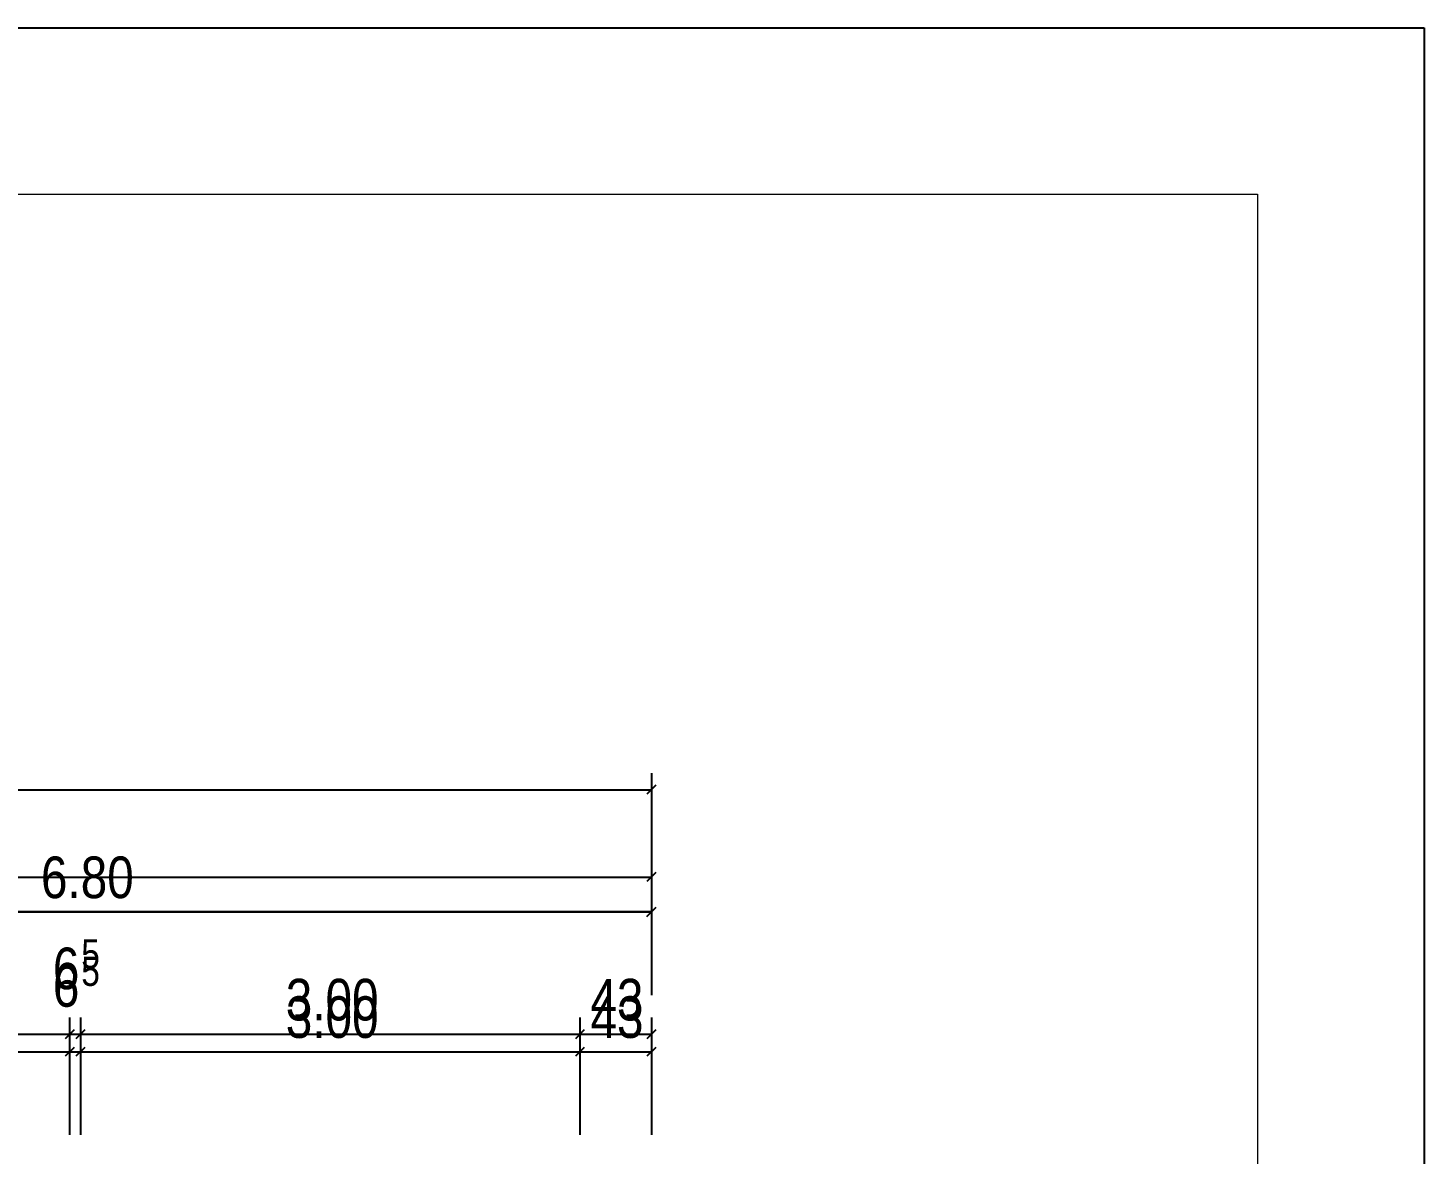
# Model space of a CAD drawing. Extents: x -996 to 41004, y -11542 to 18158.
# Drawn here: x 32617 to 41004, y 11390 to 18158 of the extents above; entities that cross this region are included whole.
import ezdxf

# ---------------------------------------------------------------- set-up
doc = ezdxf.new("R2010")
doc.units = 0
doc.header["$LTSCALE"] = 50
doc.layers.get('0').update_dxf_attribs({"lineweight": 25})
for name, color, linetype, lineweight in [('2D-NovaObj-X_Planrahmen', 7, 'Continuous', 25), ('2D-NovaObj-X_Plk Linien', 7, 'Continuous', 13), ('3D-NovaObj-X_Planrahmen', 7, 'Continuous', 25), ('3D-NovaObj-X_Plk Linien', 7, 'Continuous', 13), ('X_Planrahmen', 7, 'Continuous', 25), ('X_Plk Linien', 7, 'Continuous', 13), ('XREF-41001-A-G-EG$0$2D-NovaObj-X_Planrahmen', 7, 'Continuous', 25), ('XREF-41001-A-G-EG$0$2D-NovaObj-X_Plk Linien', 7, 'Continuous', 13), ('XREF-41001-A-G-EG$0$3D-NovaObj-X_Planrahmen', 7, 'Continuous', 25), ('XREF-41001-A-G-EG$0$3D-NovaObj-X_Plk Linien', 7, 'Continuous', 13), ('XREF-41001-A-G-EG$0$X_Planrahmen', 7, 'Continuous', 25), ('XREF-41001-A-G-EG$0$X_Plk Linien', 7, 'Continuous', 13), ('XREF-41001-A-G-O1$0$2D-NovaObj-X_Planrahmen', 7, 'Continuous', 25), ('XREF-41001-A-G-O1$0$2D-NovaObj-X_Plk Linien', 7, 'Continuous', 13), ('XREF-41001-A-G-O1$0$3D-NovaObj-X_Planrahmen', 7, 'Continuous', 25), ('XREF-41001-A-G-O1$0$3D-NovaObj-X_Plk Linien', 7, 'Continuous', 13), ('XREF-41001-A-G-O1$0$X_Planrahmen', 7, 'Continuous', 25), ('XREF-41001-A-G-O1$0$X_Plk Linien', 7, 'Continuous', 13)]:
    doc.layers.add(name, color=color, linetype=linetype, lineweight=lineweight)
for name, color, linetype, lineweight, true_color in [('X_Mass', 7, 'Continuous', 25, 0x0080ff), ('XREF-41001-A-G-EG$0$X_Mass', 7, 'Continuous', 25, 0x0080ff), ('XREF-41001-A-G-O1$0$X_Mass', 7, 'Continuous', 25, 0x0080ff)]:
    doc.layers.add(name, color=color, linetype=linetype, lineweight=lineweight, true_color=true_color)
doc.styles.get("Standard").update_dxf_attribs({"font": 'ARIALN.TTF'})
doc.styles.add('XREF-41001-A-G-EG$0$Standard', font='ARIALN.TTF')
doc.styles.add('XREF-41001-A-G-O1$0$Standard', font='ARIALN.TTF')

# ---------------------------------------------------------------- blocks, each defined once
blk = doc.blocks.new('Polygon_A0AA6L6HLL', base_point=(4.3, -8342.4))
at = {"layer": '2D-NovaObj-X_Plk Linien', "ltscale": 0.13}
for p, q in [((4.3, 17157.6), (40004.3, 17157.6)), ((40004.3, 17157.6), (40004.3, -8342.4))]:
    blk.add_line(p, q, dxfattribs=at)
at = {"layer": '3D-NovaObj-X_Plk Linien', "ltscale": 0.13}
for p, q in [((4.3, 17157.6), (40004.3, 17157.6)), ((40004.3, 17157.6), (40004.3, -8342.4))]:
    blk.add_line(p, q, dxfattribs=at)
blk = doc.blocks.new('Polygon_A0AA6L6ILL', base_point=(-995.7, -11542.4))
at = {"layer": '2D-NovaObj-X_Planrahmen', "ltscale": 0.25}
for p, q in [((-995.7, 18157.6), (41004.3, 18157.6)), ((41004.3, 18157.6), (41004.3, -11542.4))]:
    blk.add_line(p, q, dxfattribs=at)
at = {"layer": '3D-NovaObj-X_Planrahmen', "ltscale": 0.25}
for p, q in [((-995.7, 18157.6), (41004.3, 18157.6)), ((41004.3, 18157.6), (41004.3, -11542.4))]:
    blk.add_line(p, q, dxfattribs=at)
blk = doc.blocks.new('Maß_A0AA6L6JLL', base_point=(3336, 12345))
at = {"ltscale": 0.25}
for p, q in [((36362.6, 12945), (36362.6, 12345)), ((36362.6, 12845), (3362.6, 12845)), ((36336, 12818.5), (36389.1, 12871.5))]:
    blk.add_line(p, q, dxfattribs=at)
blk = doc.blocks.new('XREF-41001-A-G-O1$0$Polygon_A0AA6L2WLL', base_point=(4.3, -8342.4))
at = {"layer": 'XREF-41001-A-G-O1$0$2D-NovaObj-X_Plk Linien', "color": 8, "ltscale": 0.13, "true_color": 0x808080}
for p, q in [((4.3, 17157.6), (40004.3, 17157.6)), ((40004.3, 17157.6), (40004.3, -8342.4))]:
    blk.add_line(p, q, dxfattribs=at)
at = {"layer": 'XREF-41001-A-G-O1$0$3D-NovaObj-X_Plk Linien', "color": 8, "ltscale": 0.13, "true_color": 0x808080}
for p, q in [((4.3, 17157.6), (40004.3, 17157.6)), ((40004.3, 17157.6), (40004.3, -8342.4))]:
    blk.add_line(p, q, dxfattribs=at)
blk = doc.blocks.new('XREF-41001-A-G-O1$0$Polygon_A0AA6L2XLL', base_point=(-995.7, -11542.4))
at = {"layer": 'XREF-41001-A-G-O1$0$2D-NovaObj-X_Planrahmen', "color": 8, "ltscale": 0.25, "true_color": 0x808080}
for p, q in [((-995.7, 18157.6), (41004.3, 18157.6)), ((41004.3, 18157.6), (41004.3, -11542.4))]:
    blk.add_line(p, q, dxfattribs=at)
at = {"layer": 'XREF-41001-A-G-O1$0$3D-NovaObj-X_Planrahmen', "color": 8, "ltscale": 0.25, "true_color": 0x808080}
for p, q in [((-995.7, 18157.6), (41004.3, 18157.6)), ((41004.3, 18157.6), (41004.3, -11542.4))]:
    blk.add_line(p, q, dxfattribs=at)
blk = doc.blocks.new('XREF-41001-A-G-O1$0$Maß_A0AA6L2YLL', base_point=(3336, 12555))
at = {"color": 8, "ltscale": 0.25, "true_color": 0x808080}
for p, q in [((36362.6, 13155), (36362.6, 12555)), ((3362.6, 13055), (36362.6, 13055)), ((36389.1, 13081.5), (36336, 13028.5))]:
    blk.add_line(p, q, dxfattribs=at)
blk = doc.blocks.new('XREF-41001-A-G-O1$0$Maß_A0AA6L39LL', base_point=(3336, 11610))
at = {"color": 8, "ltscale": 0.25, "true_color": 0x808080}
for p, q in [((32867.6, 12210), (32867.6, 11610)), ((32932.6, 12210), (32932.6, 11610)), ((35932.6, 12210), (35932.6, 11610)), ((36362.6, 12210), (36362.6, 11610)), ((3362.6, 12110), (36362.6, 12110)), ((32894.1, 12136.5), (32841, 12083.5)), ((32959.1, 12136.5), (32906, 12083.5)), ((35959.1, 12136.5), (35906, 12083.5)), ((36389.1, 12136.5), (36336, 12083.5))]:
    blk.add_line(p, q, dxfattribs=at)
at = {"color": 8, "ltscale": 0.25, "true_color": 0x808080, "attachment_point": 1, "style": 'XREF-41001-A-G-O1$0$Standard'}
for s, insert, char_height in [('{\\fArial Narrow;5}', (32937.9, 12680.8), 175), ('{\\fArial Narrow;6}', (32767.1, 12630.8), 250), ('{\\fArial Narrow;3.00}', (34166.3, 12443.3), 250), ('{\\fArial Narrow;43}', (35996.5, 12443.3), 250)]:
    blk.add_mtext(s, dxfattribs=dict(at, insert=insert, char_height=char_height))
blk = doc.blocks.new('XREF-41001-A-G-O1')
at = {"layer": 'XREF-41001-A-G-O1$0$X_Mass', "color": 8, "ltscale": 0.25, "true_color": 0x808080}
for name, p in [('XREF-41001-A-G-O1$0$Maß_A0AA6L2YLL', (3336, 12555)), ('XREF-41001-A-G-O1$0$Maß_A0AA6L39LL', (3336, 11610))]:
    blk.add_blockref(name, p, dxfattribs=at)
at = {"layer": 'XREF-41001-A-G-O1$0$X_Planrahmen', "color": 8, "ltscale": 0.25, "true_color": 0x808080}
blk.add_blockref('XREF-41001-A-G-O1$0$Polygon_A0AA6L2XLL', (-995.7, -11542.4), dxfattribs=at)
at = {"layer": 'XREF-41001-A-G-O1$0$X_Plk Linien', "color": 8, "ltscale": 0.13, "true_color": 0x808080}
blk.add_blockref('XREF-41001-A-G-O1$0$Polygon_A0AA6L2WLL', (4.3, -8342.4), dxfattribs=at)
blk = doc.blocks.new('XREF-41001-A-G-EG$0$Polygon_A0AA6L4KLL', base_point=(-995.7, -11542.4))
at = {"layer": 'XREF-41001-A-G-EG$0$2D-NovaObj-X_Planrahmen', "ltscale": 0.25}
for p, q in [((-995.7, 18157.6), (41004.3, 18157.6)), ((41004.3, 18157.6), (41004.3, -11542.4))]:
    blk.add_line(p, q, dxfattribs=at)
at = {"layer": 'XREF-41001-A-G-EG$0$3D-NovaObj-X_Planrahmen', "ltscale": 0.25}
for p, q in [((-995.7, 18157.6), (41004.3, 18157.6)), ((41004.3, 18157.6), (41004.3, -11542.4))]:
    blk.add_line(p, q, dxfattribs=at)
blk = doc.blocks.new('XREF-41001-A-G-EG$0$Polygon_A0AA6L4LLL', base_point=(4.3, -8342.4))
at = {"layer": 'XREF-41001-A-G-EG$0$2D-NovaObj-X_Plk Linien', "ltscale": 0.13}
for p, q in [((4.3, 17157.6), (40004.3, 17157.6)), ((40004.3, 17157.6), (40004.3, -8342.4))]:
    blk.add_line(p, q, dxfattribs=at)
at = {"layer": 'XREF-41001-A-G-EG$0$3D-NovaObj-X_Plk Linien', "ltscale": 0.13}
for p, q in [((4.3, 17157.6), (40004.3, 17157.6)), ((40004.3, 17157.6), (40004.3, -8342.4))]:
    blk.add_line(p, q, dxfattribs=at)
blk = doc.blocks.new('XREF-41001-A-G-EG$0$Maß_A0AA6L4MLL', base_point=(3336, 12345))
at = {"ltscale": 0.25}
for p, q in [((36362.6, 12945), (36362.6, 12345)), ((3362.6, 12845), (36362.6, 12845)), ((36389.1, 12871.5), (36336, 12818.5))]:
    blk.add_line(p, q, dxfattribs=at)
at = {"ltscale": 0.25, "insert": (32695.6, 13178.3), "char_height": 250, "attachment_point": 1, "style": 'XREF-41001-A-G-EG$0$Standard'}
blk.add_mtext('{\\fArial Narrow;6.80}', dxfattribs=at)
blk = doc.blocks.new('XREF-41001-A-G-EG$0$Maß_A0AA6L4NLL', base_point=(3336, 13080))
at = {"ltscale": 0.25}
for p, q in [((36362.6, 13680), (36362.6, 13080)), ((36389.1, 13606.5), (36336, 13553.5)), ((3362.6, 13580), (36362.6, 13580))]:
    blk.add_line(p, q, dxfattribs=at)
blk = doc.blocks.new('XREF-41001-A-G-EG')
at = {"layer": 'XREF-41001-A-G-EG$0$X_Mass', "ltscale": 0.25}
for name, p in [('XREF-41001-A-G-EG$0$Maß_A0AA6L4NLL', (3336, 13080)), ('XREF-41001-A-G-EG$0$Maß_A0AA6L4MLL', (3336, 12345))]:
    blk.add_blockref(name, p, dxfattribs=at)
at = {"layer": 'XREF-41001-A-G-EG$0$X_Planrahmen', "ltscale": 0.25}
blk.add_blockref('XREF-41001-A-G-EG$0$Polygon_A0AA6L4KLL', (-995.7, -11542.4), dxfattribs=at)
at = {"layer": 'XREF-41001-A-G-EG$0$X_Plk Linien', "ltscale": 0.13}
blk.add_blockref('XREF-41001-A-G-EG$0$Polygon_A0AA6L4LLL', (4.3, -8342.4), dxfattribs=at)
blk = doc.blocks.new('Maß_A0AA6L6ULL', base_point=(3336, 11505))
at = {"ltscale": 0.25}
for p, q in [((32867.6, 12105), (32867.6, 11505)), ((32932.6, 12105), (32932.6, 11505)), ((35932.6, 12105), (35932.6, 11505)), ((36362.6, 12105), (36362.6, 11505)), ((3362.6, 12005), (36362.6, 12005)), ((32894.1, 12031.5), (32841, 11978.5)), ((32959.1, 12031.5), (32906, 11978.5)), ((35959.1, 12031.5), (35906, 11978.5)), ((36389.1, 12031.5), (36336, 11978.5))]:
    blk.add_line(p, q, dxfattribs=at)
at = {"ltscale": 0.25, "attachment_point": 1}
for s, insert, char_height in [('{\\fArial Narrow;6}', (32767.1, 12525.8), 250), ('{\\fArial Narrow;5}', (32937.9, 12575.8), 175), ('{\\fArial Narrow;3.00}', (34166.3, 12338.3), 250), ('{\\fArial Narrow;43}', (35996.5, 12338.3), 250)]:
    blk.add_mtext(s, dxfattribs=dict(at, insert=insert, char_height=char_height))

msp = doc.modelspace()

# ---------------------------------------------------------------- block references
at = {"color": 8, "lineweight": 25, "ltscale": 0.25, "true_color": 0x808080}
for name, p in [('XREF-41001-A-G-O1', (0, 0, -3380)), ('XREF-41001-A-G-EG', (0, 0, -6760))]:
    msp.add_blockref(name, p, dxfattribs=at)
at = {"layer": 'X_Mass', "ltscale": 0.25}
for name, p in [('Maß_A0AA6L6JLL', (3336, 12345)), ('Maß_A0AA6L6ULL', (3336, 11505))]:
    msp.add_blockref(name, p, dxfattribs=at)
at = {"layer": 'X_Planrahmen', "ltscale": 0.25}
msp.add_blockref('Polygon_A0AA6L6ILL', (-995.7, -11542.4), dxfattribs=at)
at = {"layer": 'X_Plk Linien', "ltscale": 0.13}
msp.add_blockref('Polygon_A0AA6L6HLL', (4.3, -8342.4), dxfattribs=at)

doc.saveas('drawing.dxf')
